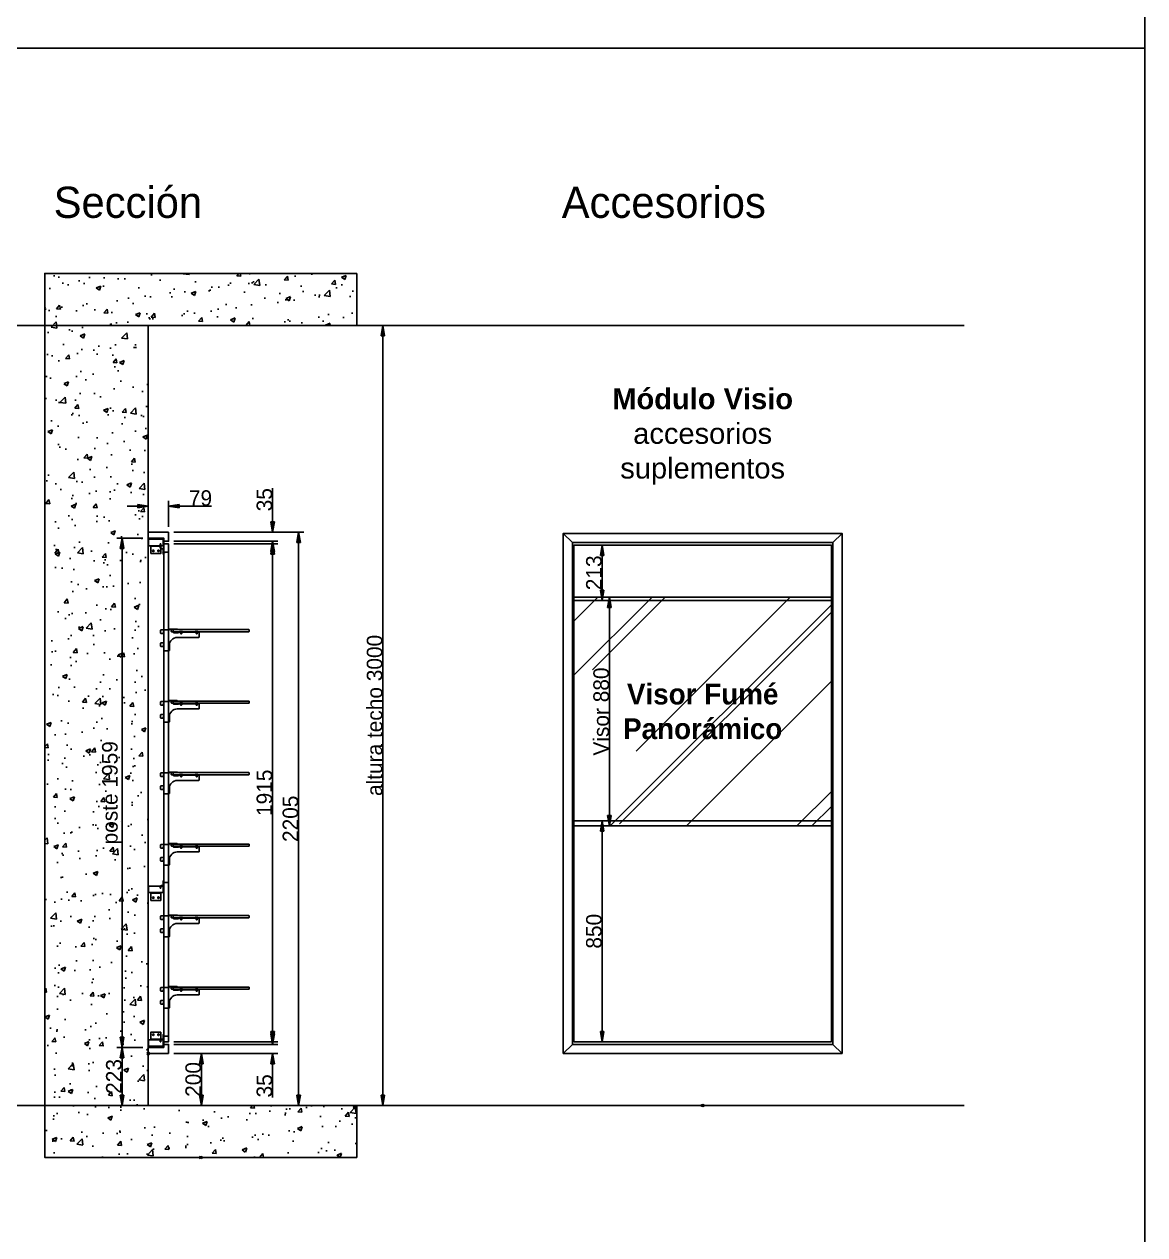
# Paper-space layout 'Jordi B.' of a CAD drawing. Header units: millimetres. Extents: x 23627 to 226976, y -18096 to 223844.
# Drawn here: x 135592 to 139901, y 195658 to 200314 of the extents above; entities that cross this region are included whole.
import ezdxf

# ---------------------------------------------------------------- set-up
doc = ezdxf.new("R2010")
doc.units = ezdxf.units.MM
doc.header["$PDMODE"] = 35
doc.header["$PDSIZE"] = 5
doc.layers.add('1001 concep color Blau Fosc', color=7, linetype='Continuous', true_color=0x003e84)
for name, color, linetype in [('Cotas bloques dinámicos PM espacio', 140, 'Continuous'), ('Escaire Unión Peça 2014', 7, 'Continuous'), ('Linea Capa Color 0000 JB', 7, 'Continuous'), ('Linea Capa Color 0008 Gris JB', 8, 'Continuous'), ('Linea Capa Color 0012 Vermell JB', 12, 'Continuous'), ('Linea Capa Color 0140 Blau Vidre JB', 140, 'Continuous'), ('Linea Capa Color 0202 Lila Parets JB', 202, 'Continuous'), ('Linea Capa Color 0252 Gris Parets JB', 252, 'Continuous'), ('Linea Capa Color 0253 Gris Clar JB', 253, 'Continuous'), ('Linea Capa Color 0255 Blanc JB', 255, 'Continuous'), ('Suports Trassera 2014', 251, 'Continuous')]:
    doc.layers.add(name, color=color, linetype=linetype)
doc.styles.add('Helvetica Light', font='HelveticaNeueLTCom-Th.ttf')
doc.styles.add('Jordi Ava', font='Avant Garde MEdium BT.ttf')
doc.dimstyles.new('Jordi Ava 2015', dxfattribs={"dimtxt": 60, "dimasz": 40, "dimexe": 20, "dimexo": 20, "dimgap": 0.09, "dimtad": 1, "dimdec": 0, "dimzin": 0, "dimdsep": 46, "dimtxsty": 'Jordi Ava', "dimblk": 'CLOSED', "dimcen": 1.5, "dimclrd": 7, "dimclre": 7, "dimclrt": 256, "dimadec": 0, "dimazin": 0, "dimtfac": 0.05, "dimtdec": 0, "dimtofl": 0, "dimtmove": 0, "dimatfit": 3, "dimldrblk": 'CLOSED', "dimfxl": 90, "dimtolj": 1, "dimtzin": 0, "dimlwd": -1, "dimlwe": -1, "dimarcsym": 0})

# ---------------------------------------------------------------- blocks, each defined once
blk = doc.blocks.new('PM202309291349')
at = {"layer": 'Linea Capa Color 0012 Vermell JB', "ltscale": 50}
for p in [(6202.8, -4066.4), (4272.8, -4266.4)]:
    blk.add_point(p, dxfattribs=at)
at = {"layer": 'Linea Capa Color 0202 Lila Parets JB', "ltscale": 10}
for p, q in [((7207.8, -1066.4), (639.3, -1066.4)), ((7207.8, -4066.4), (1339.3, -4066.4))]:
    blk.add_line(p, q, dxfattribs=at)
blk.add_lwpolyline([(0, 0), (7902.9, 0), (7902.9, -7171.6), (0, -7171.6)], close=True, dxfattribs=at)
at = {"layer": '1001 concep color Blau Fosc', "ltscale": 10, "char_height": 120, "width": 2264.786, "attachment_point": 1, "style": 'Jordi Ava'}
for s, insert in [('Sección', (3707.1, -532.9)), ('Accesorios', (5660.9, -532.9))]:
    blk.add_mtext(s, dxfattribs=dict(at, insert=insert))
blk = doc.blocks.new('PM202306061544')
at = {"layer": 'Linea Capa Color 0000 JB', "ltscale": 10}
for p, q in [((0, 0), (-95, 0)), ((0, 0), (0, 10)), ((0, 10), (0, -10)), ((0, -10), (0, 0))]:
    blk.add_line(p, q, dxfattribs=at)
blk.add_arc((-10, 0), 14.1, 315, 45, dxfattribs=at)
blk.add_spline([(0, 0), (-5, 9), (-15, -8), (-25, 7), (-35, -6), (-45, 5), (-55, -4), (-65, 3), (-75, 0), (-95, 0)], degree=3, dxfattribs=at)
blk = doc.blocks.new('_Closed')
at = {"color": 0, "linetype": 'ByBlock', "lineweight": -2}
for p, q in [((-1, 0.17), (0, 0)), ((-1, 0.17), (-1, -0.17)), ((0, 0), (-1, -0.17)), ((0, 0), (-1, 0))]:
    blk.add_line(p, q, dxfattribs=at)
blk = doc.blocks.new('*D1075')
at = {"layer": 'Cotas bloques dinámicos PM espacio', "color": 7, "ltscale": 10, "transparency": 16777216}
for p, q in [((479, 2245), (479, 2374.1)), ((99, 2205), (499, 2205)), ((99, 2170), (499, 2170)), ((479, 2130), (479, 2090))]:
    blk.add_line(p, q, dxfattribs=at)
at = {"layer": 'Defpoints', "color": 0, "ltscale": 10, "transparency": 16777216}
for p in [(79, 2205), (79, 2170), (479, 2170)]:
    blk.add_point(p, dxfattribs=at)
at = {"layer": 'Cotas bloques dinámicos PM espacio', "color": 7, "ltscale": 10, "transparency": 16777216, "xscale": 40, "yscale": 40, "zscale": 40}
for p, rotation in [((479, 2205), 270), ((479, 2170), 90)]:
    blk.add_blockref('_Closed', p, dxfattribs=dict(at, rotation=rotation))
at = {"layer": 'Cotas bloques dinámicos PM espacio', "ltscale": 10, "transparency": 16777216, "insert": (447.7, 2329.6), "char_height": 60, "attachment_point": 5, "rotation": 90, "style": 'Jordi Ava'}
blk.add_mtext('\\A1;35', dxfattribs=at)
blk = doc.blocks.new('*D1076')
at = {"layer": 'Cotas bloques dinámicos PM espacio', "color": 7, "ltscale": 10, "transparency": 16777216}
for p, q in [((99, 2205), (599, 2205)), ((579, 2165), (579, 40)), ((99, 0), (599, 0))]:
    blk.add_line(p, q, dxfattribs=at)
at = {"layer": 'Defpoints', "color": 0, "ltscale": 10, "transparency": 16777216}
for p in [(79, 2205), (79, 0), (579, 0)]:
    blk.add_point(p, dxfattribs=at)
at = {"layer": 'Cotas bloques dinámicos PM espacio', "color": 7, "ltscale": 10, "transparency": 16777216, "xscale": 40, "yscale": 40, "zscale": 40}
for p, rotation in [((579, 2205), 90), ((579, 0), 270)]:
    blk.add_blockref('_Closed', p, dxfattribs=dict(at, rotation=rotation))
at = {"layer": 'Cotas bloques dinámicos PM espacio', "ltscale": 10, "transparency": 16777216, "insert": (547.8, 1102.5), "char_height": 60, "attachment_point": 5, "rotation": 90, "style": 'Jordi Ava'}
blk.add_mtext('\\A1;2205', dxfattribs=at)
blk = doc.blocks.new('*D1077')
at = {"layer": 'Cotas bloques dinámicos PM espacio', "color": 7, "ltscale": 10, "transparency": 16777216}
for p, q in [((99, 2160), (499, 2160)), ((479, 2120), (479, 285)), ((99, 245), (499, 245))]:
    blk.add_line(p, q, dxfattribs=at)
at = {"layer": 'Defpoints', "color": 0, "ltscale": 10, "transparency": 16777216}
for p in [(79, 2160), (79, 245), (479, 245)]:
    blk.add_point(p, dxfattribs=at)
at = {"layer": 'Cotas bloques dinámicos PM espacio', "color": 7, "ltscale": 10, "transparency": 16777216, "xscale": 40, "yscale": 40, "zscale": 40}
for p, rotation in [((479, 2160), 90), ((479, 245), 270)]:
    blk.add_blockref('_Closed', p, dxfattribs=dict(at, rotation=rotation))
at = {"layer": 'Cotas bloques dinámicos PM espacio', "ltscale": 10, "transparency": 16777216, "insert": (447.7, 1202.5), "char_height": 60, "attachment_point": 5, "rotation": 90, "style": 'Jordi Ava'}
blk.add_mtext('\\A1;1915', dxfattribs=at)
blk = doc.blocks.new('*D1079')
at = {"layer": 'Cotas bloques dinámicos PM espacio', "color": 7, "ltscale": 10, "transparency": 16777216}
for p, q in [((-20, 2182), (-120, 2182)), ((-100, 263), (-100, 2142)), ((-20, 223), (-120, 223))]:
    blk.add_line(p, q, dxfattribs=at)
at = {"layer": 'Defpoints', "color": 0, "ltscale": 10, "transparency": 16777216}
for p in [(-100, 2182), (0, 2182), (0, 223)]:
    blk.add_point(p, dxfattribs=at)
at = {"layer": 'Cotas bloques dinámicos PM espacio', "color": 7, "ltscale": 10, "transparency": 16777216, "xscale": 40, "yscale": 40, "zscale": 40}
for p, rotation in [((-100, 2182), 90), ((-100, 223), 270)]:
    blk.add_blockref('_Closed', p, dxfattribs=dict(at, rotation=rotation))
at = {"layer": 'Cotas bloques dinámicos PM espacio', "ltscale": 10, "transparency": 16777216, "insert": (-138, 1202.5), "char_height": 60, "attachment_point": 5, "rotation": 90, "style": 'Jordi Ava'}
blk.add_mtext('\\A1;poste 1959', dxfattribs=at)
blk = doc.blocks.new('*D1080')
at = {"layer": 'Cotas bloques dinámicos PM espacio', "color": 7, "ltscale": 10, "transparency": 16777216}
for p, q in [((-40, 2305), (-80, 2305)), ((0, 2225), (0, 2325)), ((79, 2225), (79, 2325)), ((119, 2305), (244.2, 2305))]:
    blk.add_line(p, q, dxfattribs=at)
at = {"layer": 'Defpoints', "color": 0, "ltscale": 10, "transparency": 16777216}
for p in [(79, 2305), (0, 2205), (79, 2205)]:
    blk.add_point(p, dxfattribs=at)
at = {"layer": 'Cotas bloques dinámicos PM espacio', "color": 7, "ltscale": 10, "transparency": 16777216, "xscale": 40, "yscale": 40, "zscale": 40}
blk.add_blockref('_Closed', (0, 2305), dxfattribs=at)
at = {"layer": 'Cotas bloques dinámicos PM espacio', "color": 7, "ltscale": 10, "transparency": 16777216, "xscale": 40, "yscale": 40, "zscale": 40, "rotation": 180}
blk.add_blockref('_Closed', (79, 2305), dxfattribs=at)
at = {"layer": 'Cotas bloques dinámicos PM espacio', "ltscale": 10, "transparency": 16777216, "insert": (201.6, 2335.7), "char_height": 60, "attachment_point": 5, "style": 'Jordi Ava'}
blk.add_mtext('\\A1;79', dxfattribs=at)
blk = doc.blocks.new('*D2061')
at = {"layer": 'Cotas bloques dinámicos PM espacio', "color": 7, "ltscale": 10, "transparency": 16777216}
for p, q in [((479, 275), (479, 315)), ((99, 235), (499, 235)), ((99, 200), (499, 200)), ((479, 160), (479, 30.9))]:
    blk.add_line(p, q, dxfattribs=at)
at = {"layer": 'Defpoints', "color": 0, "ltscale": 10, "transparency": 16777216}
for p in [(79, 235), (79, 200), (479, 200)]:
    blk.add_point(p, dxfattribs=at)
at = {"layer": 'Cotas bloques dinámicos PM espacio', "color": 7, "ltscale": 10, "transparency": 16777216, "xscale": 40, "yscale": 40, "zscale": 40}
for p, rotation in [((479, 235), 270), ((479, 200), 90)]:
    blk.add_blockref('_Closed', p, dxfattribs=dict(at, rotation=rotation))
at = {"layer": 'Cotas bloques dinámicos PM espacio', "ltscale": 10, "transparency": 16777216, "insert": (447.7, 75.4), "char_height": 60, "attachment_point": 5, "rotation": 90, "style": 'Jordi Ava'}
blk.add_mtext('\\A1;35', dxfattribs=at)
blk = doc.blocks.new('*D1078')
at = {"layer": 'Cotas bloques dinámicos PM espacio', "color": 7, "ltscale": 10, "transparency": 16777216}
for p, q in [((99, 200), (225.1, 200)), ((205.1, 160), (205.1, 40)), ((99, 0), (225.1, 0))]:
    blk.add_line(p, q, dxfattribs=at)
at = {"layer": 'Defpoints', "color": 0, "ltscale": 10, "transparency": 16777216}
for p in [(79, 200), (79, 0), (205.1, 0)]:
    blk.add_point(p, dxfattribs=at)
at = {"layer": 'Cotas bloques dinámicos PM espacio', "color": 7, "ltscale": 10, "transparency": 16777216, "xscale": 40, "yscale": 40, "zscale": 40}
for p, rotation in [((205.1, 200), 90), ((205.1, 0), 270)]:
    blk.add_blockref('_Closed', p, dxfattribs=dict(at, rotation=rotation))
at = {"layer": 'Cotas bloques dinámicos PM espacio', "ltscale": 10, "transparency": 16777216, "insert": (173.9, 100), "char_height": 60, "attachment_point": 5, "rotation": 90, "style": 'Jordi Ava'}
blk.add_mtext('\\A1;200', dxfattribs=at)
blk = doc.blocks.new('*D2062')
at = {"layer": 'Cotas bloques dinámicos PM espacio', "color": 7, "ltscale": 10, "transparency": 16777216}
for p, q in [((-20, 223), (-120, 223)), ((-100, 183), (-100, 40)), ((-20, 0), (-120, 0))]:
    blk.add_line(p, q, dxfattribs=at)
at = {"layer": 'Defpoints', "color": 0, "ltscale": 10, "transparency": 16777216}
for p in [(0, 223), (0, 0), (-100, 0)]:
    blk.add_point(p, dxfattribs=at)
at = {"layer": 'Cotas bloques dinámicos PM espacio', "color": 7, "ltscale": 10, "transparency": 16777216, "xscale": 40, "yscale": 40, "zscale": 40}
for p, rotation in [((-100, 223), 90), ((-100, 0), 270)]:
    blk.add_blockref('_Closed', p, dxfattribs=dict(at, rotation=rotation))
at = {"layer": 'Cotas bloques dinámicos PM espacio', "ltscale": 10, "transparency": 16777216, "insert": (-131.3, 111.5), "char_height": 60, "attachment_point": 5, "rotation": 90, "style": 'Jordi Ava'}
blk.add_mtext('\\A1;223', dxfattribs=at)
blk = doc.blocks.new('PM202307281056')
at = {"layer": 'Linea Capa Color 0140 Blau Vidre JB', "ltscale": 10}
blk.add_lwpolyline([(4.9, 3), (-4.9, 3), (-4.9, 0), (-2.2, 0), (-2.2, -3.3, 1.39975), (2.3, -3.3), (2.3, 0), (4.9, 0)], format="xyb", close=True, dxfattribs=at)
blk.add_arc((0, 5.5), 5.5, 207.0463, 332.9537, dxfattribs=at)
blk = doc.blocks.new('PM202308021642')
at = {"layer": 'Linea Capa Color 0000 JB', "ltscale": 50}
blk.add_lwpolyline([(137, -4), (137, -2), (57, -2), (57, -4), (39, -4, -0.414214), (37, -2), (37, 7), (37, 8), (52, 8), (52, 10), (22, 10), (22, 8), (22, 7), (-10, 7, 0.414214), (-12, 5), (-12, -5, 0.414214), (-10, -7), (-4, -7, 0.408724), (-1.8, -5.3), (-1, 0), (0, 0), (0, -41, -0.414214), (-2, -43), (-10, -43, 0.414214), (-12, -45), (-12, -55, 0.414214), (-10, -57), (-4, -57, 0.408724), (-1.8, -55.3), (-1, -50), (0, -50), (0, -71, 0.414214), (2, -73), (20, -73, 0.414214), (22, -71), (22, -52, -0.414214), (52, -22), (135, -22, 0.414214), (137, -20)], format="xyb", close=True, dxfattribs=at)
at = {"layer": 'Linea Capa Color 0140 Blau Vidre JB', "ltscale": 10}
blk.add_lwpolyline([(30, 0), (328, 0), (329, 1), (329, 7), (328, 8), (30, 8), (29, 7), (29, 1)], close=True, dxfattribs=at)
at = {"layer": 'Linea Capa Color 0000 JB', "ltscale": 50}
for p in [(67, -2), (127, -2)]:
    blk.add_blockref('PM202307281056', p, dxfattribs=at)
blk = doc.blocks.new('*D1074')
at = {"layer": 'Cotas bloques dinámicos PM espacio', "color": 7, "ltscale": 10, "transparency": 16777216}
for p, q in [((822.7, 3000), (922.7, 3000)), ((902.7, 2960), (902.7, 40)), ((822.7, 0), (922.7, 0))]:
    blk.add_line(p, q, dxfattribs=at)
at = {"layer": 'Defpoints', "color": 0, "ltscale": 10, "transparency": 16777216}
for p in [(802.7, 3000), (802.7, 0), (902.7, 0)]:
    blk.add_point(p, dxfattribs=at)
at = {"layer": 'Cotas bloques dinámicos PM espacio', "color": 7, "ltscale": 10, "transparency": 16777216, "xscale": 40, "yscale": 40, "zscale": 40}
for p, rotation in [((902.7, 3000), 90), ((902.7, 0), 270)]:
    blk.add_blockref('_Closed', p, dxfattribs=dict(at, rotation=rotation))
at = {"layer": 'Cotas bloques dinámicos PM espacio', "ltscale": 10, "transparency": 16777216, "insert": (871.4, 1500), "char_height": 60, "attachment_point": 5, "rotation": 90, "style": 'Jordi Ava'}
blk.add_mtext('\\A1;altura techo 3000', dxfattribs=at)
blk = doc.blocks.new('PM202308081645')
at = {"layer": 'Linea Capa Color 0202 Lila Parets JB', "ltscale": 50}
blk.add_line((-536, 0), (536, 0), dxfattribs=at)
at = {"layer": 'Linea Capa Color 0253 Gris Clar JB', "ltscale": 50}
for points in [[(-536, 200), (-501, 235), (-501, 2165), (-536, 2200)], [(-536, 2200), (536, 2200), (501, 2165), (-501, 2165)], [(536, 200), (501, 235), (501, 2165), (536, 2200)], [(-495, 245), (495, 245), (495, 2155), (-495, 2155)], [(-536, 200), (536, 200), (501, 235), (-501, 235)]]:
    blk.add_lwpolyline(points, close=True, dxfattribs=at)
at = {"layer": '1001 concep color Blau Fosc', "insert": (0, 2572.5), "char_height": 80, "width": 990, "attachment_point": 5, "style": 'Helvetica Light'}
blk.add_mtext('{\\fHelveticaNeueLT Com 35 Th|b1|i0|c0|p34;Módulo Visio}\\Paccesorios suplementos', dxfattribs=at)
blk = doc.blocks.new('*D788')
at = {"layer": 'Cotas bloques dinámicos PM espacio', "color": 7, "ltscale": 10, "transparency": 16777216}
for p, q in [((20, 850), (128.3, 850)), ((108.3, 40), (108.3, 810)), ((20, 0), (128.3, 0))]:
    blk.add_line(p, q, dxfattribs=at)
at = {"layer": 'Defpoints', "color": 0, "ltscale": 10, "transparency": 16777216}
for p in [(0, 850), (108.3, 850), (0, 0)]:
    blk.add_point(p, dxfattribs=at)
at = {"layer": 'Cotas bloques dinámicos PM espacio', "color": 7, "ltscale": 10, "transparency": 16777216, "xscale": 40, "yscale": 40, "zscale": 40}
for p, rotation in [((108.3, 850), 90), ((108.3, 0), 270)]:
    blk.add_blockref('_Closed', p, dxfattribs=dict(at, rotation=rotation))
at = {"layer": 'Cotas bloques dinámicos PM espacio', "ltscale": 10, "transparency": 16777216, "insert": (77.1, 425), "char_height": 60, "attachment_point": 5, "rotation": 90, "style": 'Jordi Ava'}
blk.add_mtext('\\A1;850', dxfattribs=at)
blk = doc.blocks.new('*D1982')
at = {"layer": 'Cotas bloques dinámicos PM espacio', "color": 7, "ltscale": 10, "transparency": 16777216}
for p, q in [((20, 1710), (156.3, 1710)), ((136.3, 870), (136.3, 1670)), ((20, 830), (156.3, 830))]:
    blk.add_line(p, q, dxfattribs=at)
at = {"layer": 'Defpoints', "color": 0, "ltscale": 10, "transparency": 16777216}
for p in [(0, 1710), (136.3, 1710), (0, 830)]:
    blk.add_point(p, dxfattribs=at)
at = {"layer": 'Cotas bloques dinámicos PM espacio', "color": 7, "ltscale": 10, "transparency": 16777216, "xscale": 40, "yscale": 40, "zscale": 40}
for p, rotation in [((136.3, 1710), 90), ((136.3, 830), 270)]:
    blk.add_blockref('_Closed', p, dxfattribs=dict(at, rotation=rotation))
at = {"layer": 'Cotas bloques dinámicos PM espacio', "ltscale": 10, "transparency": 16777216, "insert": (105, 1270), "char_height": 60, "attachment_point": 5, "rotation": 90, "style": 'Jordi Ava'}
blk.add_mtext('\\A1;{\\C140;Visor 880}', dxfattribs=at)
blk = doc.blocks.new('*D1983')
at = {"layer": 'Cotas bloques dinámicos PM espacio', "color": 7, "ltscale": 10, "transparency": 16777216}
for p, q in [((20, 1910), (128.3, 1910)), ((108.3, 1870), (108.3, 1737)), ((20, 1697), (128.3, 1697))]:
    blk.add_line(p, q, dxfattribs=at)
at = {"layer": 'Defpoints', "color": 0, "ltscale": 10, "transparency": 16777216}
for p in [(0, 1910), (0, 1697), (108.3, 1697)]:
    blk.add_point(p, dxfattribs=at)
at = {"layer": 'Cotas bloques dinámicos PM espacio', "color": 7, "ltscale": 10, "transparency": 16777216, "xscale": 40, "yscale": 40, "zscale": 40}
for p, rotation in [((108.3, 1910), 90), ((108.3, 1697), 270)]:
    blk.add_blockref('_Closed', p, dxfattribs=dict(at, rotation=rotation))
at = {"layer": 'Cotas bloques dinámicos PM espacio', "ltscale": 10, "transparency": 16777216, "insert": (77, 1803.5), "char_height": 60, "attachment_point": 5, "rotation": 90, "style": 'Jordi Ava'}
blk.add_mtext('\\A1;213', dxfattribs=at)
blk = doc.blocks.new('*U1073')
at = {"layer": 'Linea Capa Color 0252 Gris Parets JB', "ltscale": 10}
h = blk.add_hatch(dxfattribs=at)
h.set_pattern_fill('AR-CONC', color=256, style=0)
h.set_pattern_definition([(50, (-129811.65, -106504.04), (182.18467, -15.93909), [19.05, -209.55]), (355, (-129811.65, -106504.04), (-35.24342, 191.05685), [15.24, -167.64058]), (100.45144, (-129796.47, -106505.37), (146.94125, 175.11775), [16.19, -178.09024]), (46.1842, (-129811.65, -106453.24), (271.07904, -42.04233), [28.575, -314.325]), (96.63556, (-129789.06, -106456.74), (237.40413, 247.42612), [24.28502, -267.1356]), (351.18415, (-129811.65, -106453.24), (237.40413, 247.42612), [22.85997, -251.45973]), (21, (-129786.25, -106465.94), (151.61439, -102.2652), [19.05, -209.55]), (326, (-129786.25, -106465.94), (61.80203, 184.18797), [15.24, -167.64]), (71.45144, (-129773.62, -106474.46), (213.41642, 81.92277), [16.19, -178.08994]), (37.5, (-129811.654, -106504.04), (3.088603, 84.55504), [0, -165.608, 0, -170.18, 0, -168.275]), (7.5, (-129811.65, -106504.04), (66.819663, 100.180575), [0, -97.028, 0, -161.798, 0, -64.135]), (327.5, (-129868.296, -106504.04), (135.590595, -5.728744), [0, -63.5, 0, -198.12, 0, -262.89]), (317.5, (-129893.7, -106504.04), (148.12918, 25.42649), [0, -82.55, 0, -131.572, 0, -186.69])])
h.paths.add_polyline_path([(802.7, 3200), (-397.3, 3200), (-397.3, -200), (802.7, -200), (802.7, 0), (0, 0), (0, 3000), (802.7, 3000)])
at = {"layer": 'Escaire Unión Peça 2014', "ltscale": 10}
for centre in [(20, 2133.1), (20, 2133.1), (40, 2133.1), (20, 799.1), (40, 799.1)]:
    blk.add_circle(centre, 3, dxfattribs=at)
at = {"layer": 'Linea Capa Color 0000 JB', "ltscale": 10}
for points in [[(79, 2205), (0, 2205), (0, 2182), (60, 2182), (60, 2170), (79, 2170)], [(0, 223), (60, 223), (60, 2182), (0, 2182)], [(1.5, 2152.5), (58.5, 2152.5), (58.5, 2177.5), (1.5, 2177.5)], [(11, 2122.5), (49, 2122.5), (49, 2152.5), (11, 2152.5)], [(49, 2150.5), (11, 2150.5), (11, 2152.5), (49, 2152.5)], [(60, 245), (79, 245), (79, 2160), (60, 2160)], [(1.5, 818.5), (58.5, 818.5), (58.5, 843.5), (1.5, 843.5)], [(11, 788.5), (49, 788.5), (49, 818.5), (11, 818.5)], [(49, 816.5), (11, 816.5), (11, 818.5), (49, 818.5)], [(49, 282.5), (11, 282.5), (11, 252.5), (49, 252.5)], [(79, 200), (0, 200), (0, 223), (60, 223), (60, 235), (79, 235)], [(58.5, 252.5), (1.5, 252.5), (1.5, 227.5), (58.5, 227.5)], [(11, 254.5), (49, 254.5), (49, 252.5), (11, 252.5)]]:
    blk.add_lwpolyline(points, close=True, dxfattribs=at)
for points in [[(60, 847.5), (60, 862.7), (58, 862.7), (58, 847.5, -0.414214), (56, 845.5), (51, 845.5, 0.414214), (47, 841.5), (47, 836), (49, 836), (49, 841.5, -0.414214), (51, 843.5), (56, 843.5, 0.414214)], [(60, 256.5), (60, 271.7), (58, 271.7), (58, 256.5, -0.414214), (56, 254.5), (51, 254.5, 0.414214), (47, 250.5), (47, 245), (49, 245), (49, 250.5, -0.414214), (51, 252.5), (56, 252.5, 0.414214)]]:
    blk.add_lwpolyline(points, format="xyb", close=True, dxfattribs=at)
for centre in [(20, 271.9), (40, 271.9)]:
    blk.add_circle(centre, 3, dxfattribs=at)
at = {"layer": 'Linea Capa Color 0000 JB', "ltscale": 50}
blk.add_point((0, 200), dxfattribs=at)
at = {"layer": 'Linea Capa Color 0202 Lila Parets JB', "ltscale": 10}
blk.add_lwpolyline([(802.7, 0), (0, 0), (0, 3000), (802.7, 3000)], dxfattribs=at)
at = {"layer": 'Linea Capa Color 0255 Blanc JB', "ltscale": 10}
blk.add_lwpolyline([(802.7, 3200), (-397.3, 3200), (-397.3, -200), (802.7, -200), (802.7, 0), (0, 0), (0, 3000), (802.7, 3000)], close=True, dxfattribs=at)
at = {"layer": 'Suports Trassera 2014', "ltscale": 10}
blk.add_lwpolyline([(56, 2142.5), (51, 2142.5, -0.414214), (49, 2144.5), (49, 2160), (47, 2160), (47, 2144.5, 0.414214), (51, 2140.5), (56, 2140.5, -0.414214), (58, 2138.5), (58, 2120.5), (60, 2120.5), (60, 2138.5, 0.414214)], format="xyb", close=True, dxfattribs=at)
at = {"xscale": 0.170859375, "yscale": 0.170859375, "zscale": 0.170859375, "rotation": 180}
blk.add_blockref('PM202306061544', (58, 2127.5), dxfattribs=at)
at = {"layer": 'Linea Capa Color 0000 JB'}
for p in [(60, 1822), (60, 1547), (60, 1272), (60, 997), (60, 722), (60, 447)]:
    blk.add_blockref('PM202308021642', p, dxfattribs=at)
at = {"layer": 'Linea Capa Color 0000 JB', "xscale": 0.170859375, "yscale": 0.170859375, "zscale": 0.170859375, "rotation": 180}
for p in [(58, 857.5), (58, 266.5)]:
    blk.add_blockref('PM202306061544', p, dxfattribs=at)
at = {"layer": 'Cotas bloques dinámicos PM espacio', "ltscale": 10}
for base, p1, p2, text, picture, middle in [((902.7, 0), (802.7, 3000), (802.7, 0), 'altura techo <>', '*D1074', (871.4, 1500)), ((-100, 2182), (0, 223), (0, 2182), 'poste <>', '*D1079', (-138, 1202.5))]:
    dim = blk.add_linear_dim(base=base, p1=p1, p2=p2, angle=90, text=text, dimstyle='Jordi Ava 2015', dxfattribs=at)
    dim.commit()
    dim.dimension.update_dxf_attribs({"geometry": picture, "text_midpoint": middle})
dim = blk.add_linear_dim(base=(79, 2305), p1=(0, 2205), p2=(79, 2205), dimstyle='Jordi Ava 2015', dxfattribs=at)
dim.commit()
dim.dimension.update_dxf_attribs({"geometry": '*D1080', "text_midpoint": (201.6, 2335.7)})
dim = blk.add_linear_dim(base=(479, 2170), p1=(79, 2205), p2=(79, 2170), angle=90, dimstyle='Jordi Ava 2015', dxfattribs=at)
dim.commit()
dim.dimension.update_dxf_attribs({"geometry": '*D1075', "text_midpoint": (479, 2329.6), "dimtype": 160})
for base, p1, p2, picture, middle in [((579, 0), (79, 2205), (79, 0), '*D1076', (547.8, 1102.5)), ((479, 245), (79, 2160), (79, 245), '*D1077', (447.7, 1202.5)), ((479, 200), (79, 235), (79, 200), '*D2061', (447.7, 75.4)), ((-100, 0), (0, 223), (0, 0), '*D2062', (-131.3, 111.5)), ((205.1, 0), (79, 200), (79, 0), '*D1078', (173.9, 100))]:
    dim = blk.add_linear_dim(base=base, p1=p1, p2=p2, angle=90, dimstyle='Jordi Ava 2015', dxfattribs=at)
    dim.commit()
    dim.dimension.update_dxf_attribs({"geometry": picture, "text_midpoint": middle})
blk = doc.blocks.new('*U1121')
at = {"layer": 'Linea Capa Color 0000 JB'}
blk.add_blockref('*U1073', (0, 0), dxfattribs=at)
blk = doc.blocks.new('PM202308081702')
at = {"layer": 'Linea Capa Color 0008 Gris JB', "ltscale": 10}
h = blk.add_hatch(dxfattribs=at)
h.set_pattern_fill('AR-RROOF', color=256, scale=20, angle=45, style=0)
h.set_pattern_definition([(45, (-6, -250), (431.05, 1149.47), [7620, -1016, 2540, -508]), (45, (292.14, 407.35), (-836.96, 118.54), [1524, -167.64, 3048, -381]), (45, (-131.72, 234.93), (1627.22, 2108.564), [4064, -711.2, 2032, -508])])
h.paths.add_polyline_path([(0, 830), (990, 830), (990, 1710), (0, 1710)])
at = {"layer": 'Linea Capa Color 0000 JB', "ltscale": 10}
for p, q in [((990, 850), (0, 850)), ((0, 850), (0, 0)), ((990, 0), (990, 850)), ((0, 0), (990, 0))]:
    blk.add_line(p, q, dxfattribs=at)
blk.add_lwpolyline([(0, 1697), (990, 1697), (990, 1910), (0, 1910)], close=True, dxfattribs=at)
at = {"layer": 'Linea Capa Color 0140 Blau Vidre JB', "ltscale": 10}
blk.add_lwpolyline([(0, 830), (990, 830), (990, 1710), (0, 1710)], close=True, dxfattribs=at)
at = {"layer": 'Cotas bloques dinámicos PM espacio', "insert": (495, 1270), "char_height": 80, "width": 990, "attachment_point": 5, "style": 'Jordi Ava'}
blk.add_mtext('{\\fStylus BT|b1|i0|c0|p34;Visor Fumé Panorámico}', dxfattribs=at)
at = {"layer": 'Cotas bloques dinámicos PM espacio', "ltscale": 10}
for base, p1, p2, picture, middle in [((108.3, 1697), (0, 1910), (0, 1697), '*D1983', (77, 1803.5)), ((108.3, 850), (0, 0), (0, 850), '*D788', (77.1, 425))]:
    dim = blk.add_linear_dim(base=base, p1=p1, p2=p2, angle=90, dimstyle='Jordi Ava 2015', dxfattribs=at)
    dim.commit()
    dim.dimension.update_dxf_attribs({"geometry": picture, "text_midpoint": middle})
dim = blk.add_linear_dim(base=(136.3, 1710), p1=(0, 830), p2=(0, 1710), angle=90, text='{\\C140;Visor <>}', dimstyle='Jordi Ava 2015', dxfattribs=at)
dim.commit()
dim.dimension.update_dxf_attribs({"geometry": '*D1982', "text_midpoint": (105, 1270)})
blk = doc.blocks.new('*U1601')
blk.add_blockref('PM202308081702', (0, 0))

psp = doc.layouts.new('Jordi B.')

# ---------------------------------------------------------------- linework, layer by layer
at = {"layer": 'Linea Capa Color 0202 Lila Parets JB', "ltscale": 10}
psp.add_lwpolyline([(131998.3, 204861.1), (139901.3, 204861.1), (139901.3, 200221.5), (131998.3, 200221.5)], close=True, dxfattribs=at)

# ---------------------------------------------------------------- block references
for name, p in [('*U1121', (136068.4, 196155)), ('PM202308081645', (138201.1, 196155)), ('*U1601', (137706.1, 196400))]:
    psp.add_blockref(name, p)
at = {"layer": 'Linea Capa Color 0000 JB'}
psp.add_blockref('PM202309291349', (131998.3, 200221.5), dxfattribs=at)

doc.saveas('drawing.dxf')
